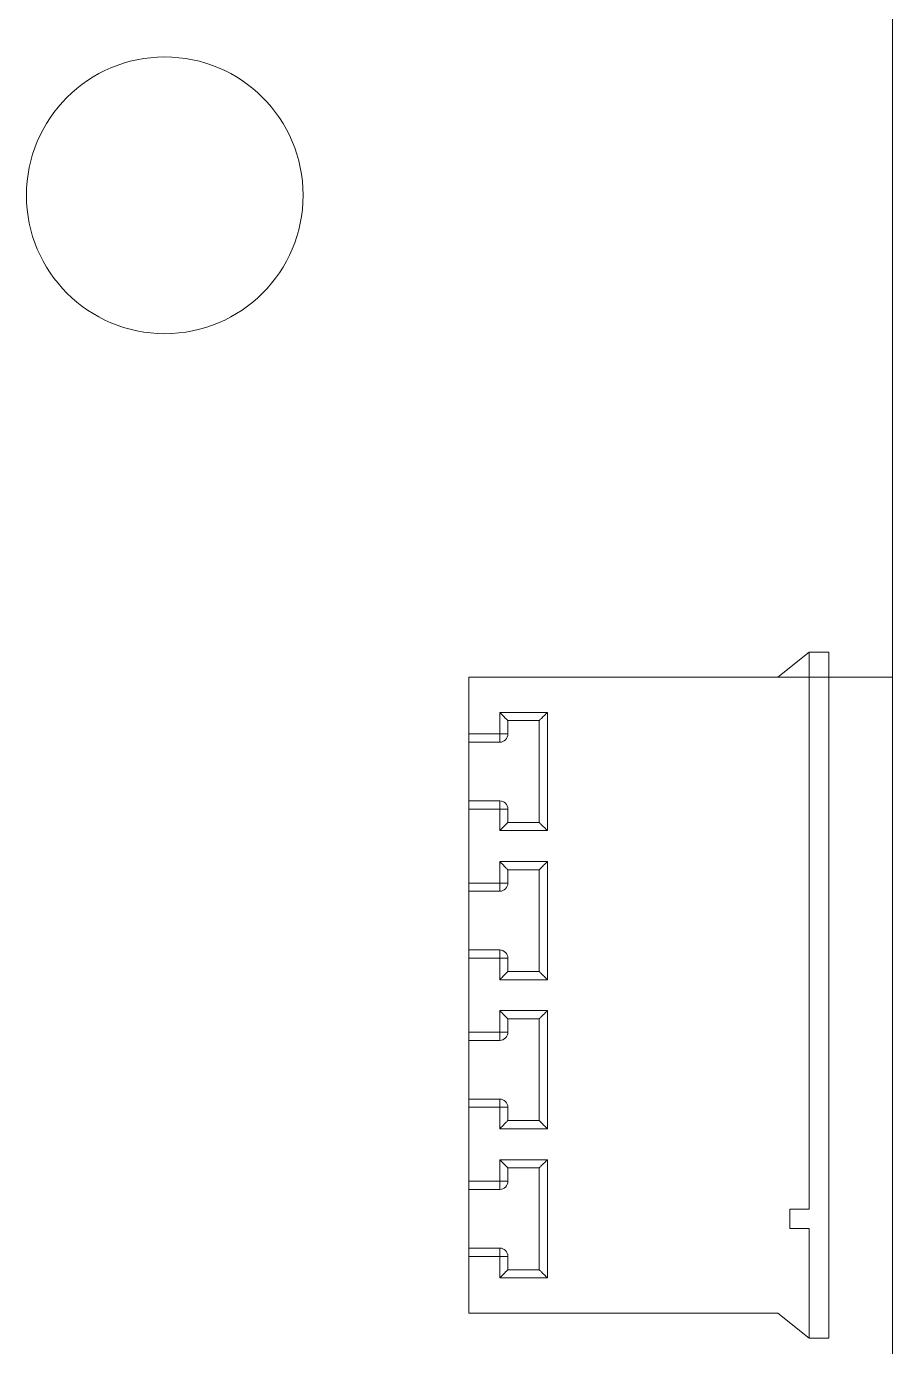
# Model space of a CAD drawing. Header units: millimetres. Extents: x 29 to 3003, y -283 to 1331.
# Drawn here: x 1823.8 to 1845.71, y 1225.27 to 1258.66 of the extents above; entities that cross this region are included whole.
import ezdxf

# ---------------------------------------------------------------- set-up
doc = ezdxf.new("R2010")
doc.units = ezdxf.units.MM
doc.layers.get('0').update_dxf_attribs({"lineweight": 9})

msp = doc.modelspace()

# ---------------------------------------------------------------- linework, layer by layer
for p, q in [((1845.711, 1275.98), (1845.711, 1104.53)), ((1845.711, 1242.2), (1834.991, 1242.2)), ((1834.991, 1240.556), (1834.991, 1242.2)), ((1834.991, 1239.071), (1834.991, 1240.556)), ((1834.991, 1236.784), (1834.991, 1239.071)), ((1834.991, 1235.299), (1834.991, 1236.784)), ((1834.991, 1233.012), (1834.991, 1235.299)), ((1834.991, 1231.527), (1834.991, 1233.012)), ((1834.991, 1229.241), (1834.991, 1231.527)), ((1834.991, 1227.756), (1834.991, 1229.241)), ((1834.991, 1226.112), (1834.991, 1227.756))]:
    msp.add_line(p, q)
at = {"color": 7, "linetype": 'Continuous'}
for p, q in [((1842.812, 1242.2), (1843.604, 1242.833)), ((1843.604, 1242.833), (1843.604, 1228.746)), ((1843.604, 1242.833), (1844.099, 1242.833)), ((1844.099, 1242.833), (1844.099, 1225.479)), ((1842.812, 1242.2), (1834.991, 1242.2)), ((1835.773, 1240.556), (1835.773, 1241.309)), ((1835.773, 1241.309), (1836.981, 1241.309)), ((1835.981, 1240.764), (1835.981, 1241.101)), ((1835.981, 1241.101), (1836.773, 1241.101)), ((1836.773, 1241.101), (1836.773, 1238.527)), ((1836.981, 1241.309), (1836.981, 1238.319)), ((1834.991, 1240.764), (1835.981, 1240.764)), ((1834.991, 1240.556), (1835.773, 1240.556)), ((1835.773, 1239.071), (1834.991, 1239.071)), ((1835.773, 1238.319), (1835.773, 1239.071)), ((1835.981, 1238.863), (1834.991, 1238.863)), ((1835.981, 1238.527), (1835.981, 1238.863)), ((1836.773, 1238.527), (1835.981, 1238.527)), ((1836.981, 1238.319), (1835.773, 1238.319)), ((1835.773, 1237.537), (1836.981, 1237.537)), ((1835.773, 1236.784), (1835.773, 1237.537)), ((1836.981, 1237.537), (1836.981, 1234.547)), ((1835.981, 1237.329), (1836.773, 1237.329)), ((1835.981, 1236.992), (1835.981, 1237.329)), ((1836.773, 1237.329), (1836.773, 1234.755)), ((1834.991, 1236.992), (1835.981, 1236.992)), ((1834.991, 1236.784), (1835.773, 1236.784)), ((1835.773, 1235.299), (1834.991, 1235.299)), ((1835.981, 1235.091), (1834.991, 1235.091)), ((1835.773, 1234.547), (1835.773, 1235.299)), ((1835.981, 1234.755), (1835.981, 1235.091)), ((1836.773, 1234.755), (1835.981, 1234.755)), ((1836.981, 1234.547), (1835.773, 1234.547)), ((1835.773, 1233.765), (1836.981, 1233.765)), ((1835.773, 1233.012), (1835.773, 1233.765)), ((1836.981, 1233.765), (1836.981, 1230.775)), ((1835.981, 1233.557), (1836.773, 1233.557)), ((1835.981, 1233.22), (1835.981, 1233.557)), ((1836.773, 1233.557), (1836.773, 1230.983)), ((1834.991, 1233.22), (1835.981, 1233.22)), ((1834.991, 1233.012), (1835.773, 1233.012)), ((1835.773, 1231.527), (1834.991, 1231.527)), ((1835.773, 1230.775), (1835.773, 1231.527)), ((1835.981, 1231.32), (1834.991, 1231.32)), ((1835.981, 1230.983), (1835.981, 1231.32)), ((1836.981, 1230.775), (1835.773, 1230.775)), ((1836.773, 1230.983), (1835.981, 1230.983)), ((1835.773, 1229.993), (1836.981, 1229.993)), ((1835.773, 1229.241), (1835.773, 1229.993)), ((1835.981, 1229.785), (1836.773, 1229.785)), ((1835.981, 1229.448), (1835.981, 1229.785)), ((1836.773, 1229.785), (1836.773, 1227.211)), ((1836.981, 1229.993), (1836.981, 1227.003)), ((1834.991, 1229.448), (1835.981, 1229.448)), ((1834.991, 1229.241), (1835.773, 1229.241)), ((1843.604, 1228.746), (1843.109, 1228.746)), ((1843.109, 1228.746), (1843.109, 1228.251)), ((1843.109, 1228.251), (1843.604, 1228.251)), ((1843.604, 1228.251), (1843.604, 1225.479)), ((1835.773, 1227.756), (1834.991, 1227.756)), ((1835.773, 1227.003), (1835.773, 1227.756)), ((1835.981, 1227.548), (1834.991, 1227.548)), ((1835.981, 1227.211), (1835.981, 1227.548)), ((1836.773, 1227.211), (1835.981, 1227.211)), ((1836.981, 1227.003), (1835.773, 1227.003)), ((1842.812, 1226.112), (1834.991, 1226.112)), ((1843.604, 1225.479), (1842.812, 1226.112)), ((1844.099, 1225.479), (1843.604, 1225.479))]:
    msp.add_line(p, q, dxfattribs=at)
msp.add_circle((1827.301, 1254.39), 3.5)
for centre, start, end in [((1835.773, 1240.764), 270, 0), ((1835.773, 1238.863), 0, 90), ((1835.773, 1236.992), 270, 0), ((1835.773, 1235.091), 0, 90), ((1835.773, 1233.22), 270, 0), ((1835.773, 1231.32), 0, 90), ((1835.773, 1229.448), 270, 0), ((1835.773, 1227.548), 0, 90)]:
    msp.add_arc(centre, 0.208, start, end, dxfattribs=at)
for points, start_tangent, end_tangent in [([(1835.981, 1241.101), (1835.973, 1241.109), (1835.952, 1241.13), (1835.923, 1241.159), (1835.888, 1241.193), (1835.851, 1241.231), (1835.812, 1241.27), (1835.773, 1241.309)], (-0.63, 0.63), (-0.63, 0.63)), ([(1836.773, 1241.101), (1836.781, 1241.109), (1836.802, 1241.13), (1836.831, 1241.159), (1836.866, 1241.193), (1836.903, 1241.231), (1836.942, 1241.27), (1836.981, 1241.309)], (0.63, 0.63), (0.63, 0.63)), ([(1835.981, 1238.527), (1835.973, 1238.519), (1835.952, 1238.498), (1835.923, 1238.468), (1835.888, 1238.434), (1835.851, 1238.397), (1835.812, 1238.358), (1835.773, 1238.319)], (-0.63, -0.63), (-0.63, -0.63)), ([(1836.773, 1238.527), (1836.781, 1238.519), (1836.802, 1238.498), (1836.831, 1238.468), (1836.866, 1238.434), (1836.903, 1238.397), (1836.942, 1238.358), (1836.981, 1238.319)], (0.63, -0.63), (0.63, -0.63)), ([(1835.981, 1237.329), (1835.973, 1237.337), (1835.952, 1237.358), (1835.923, 1237.387), (1835.888, 1237.422), (1835.851, 1237.459), (1835.812, 1237.498), (1835.773, 1237.537)], (-0.63, 0.63), (-0.63, 0.63)), ([(1836.773, 1237.329), (1836.781, 1237.337), (1836.802, 1237.358), (1836.831, 1237.387), (1836.866, 1237.422), (1836.903, 1237.459), (1836.942, 1237.498), (1836.981, 1237.537)], (0.63, 0.63), (0.63, 0.63)), ([(1835.981, 1234.755), (1835.973, 1234.747), (1835.952, 1234.726), (1835.923, 1234.697), (1835.888, 1234.662), (1835.851, 1234.625), (1835.812, 1234.586), (1835.773, 1234.547)], (-0.63, -0.63), (-0.63, -0.63)), ([(1836.773, 1234.755), (1836.781, 1234.747), (1836.802, 1234.726), (1836.831, 1234.697), (1836.866, 1234.662), (1836.903, 1234.625), (1836.942, 1234.586), (1836.981, 1234.547)], (0.63, -0.63), (0.63, -0.63)), ([(1835.981, 1233.557), (1835.973, 1233.565), (1835.952, 1233.586), (1835.923, 1233.615), (1835.888, 1233.65), (1835.851, 1233.687), (1835.812, 1233.726), (1835.773, 1233.765)], (-0.63, 0.63), (-0.63, 0.63)), ([(1836.773, 1233.557), (1836.781, 1233.565), (1836.802, 1233.586), (1836.831, 1233.615), (1836.866, 1233.65), (1836.903, 1233.687), (1836.942, 1233.726), (1836.981, 1233.765)], (0.63, 0.63), (0.63, 0.63)), ([(1835.981, 1230.983), (1835.973, 1230.975), (1835.952, 1230.954), (1835.923, 1230.925), (1835.888, 1230.89), (1835.851, 1230.853), (1835.812, 1230.814), (1835.773, 1230.775)], (-0.63, -0.63), (-0.63, -0.63)), ([(1836.773, 1230.983), (1836.781, 1230.975), (1836.802, 1230.954), (1836.831, 1230.925), (1836.866, 1230.89), (1836.903, 1230.853), (1836.942, 1230.814), (1836.981, 1230.775)], (0.63, -0.63), (0.63, -0.63)), ([(1835.981, 1229.785), (1835.973, 1229.793), (1835.952, 1229.814), (1835.923, 1229.843), (1835.888, 1229.878), (1835.851, 1229.915), (1835.812, 1229.954), (1835.773, 1229.993)], (-0.63, 0.63), (-0.63, 0.63)), ([(1836.773, 1229.785), (1836.781, 1229.793), (1836.802, 1229.814), (1836.831, 1229.843), (1836.866, 1229.878), (1836.903, 1229.915), (1836.942, 1229.954), (1836.981, 1229.993)], (0.63, 0.63), (0.63, 0.63)), ([(1835.981, 1227.211), (1835.973, 1227.203), (1835.952, 1227.182), (1835.923, 1227.153), (1835.888, 1227.118), (1835.851, 1227.081), (1835.812, 1227.042), (1835.773, 1227.003)], (-0.63, -0.63), (-0.63, -0.63)), ([(1836.773, 1227.211), (1836.781, 1227.203), (1836.802, 1227.182), (1836.831, 1227.153), (1836.866, 1227.118), (1836.903, 1227.081), (1836.942, 1227.042), (1836.981, 1227.003)], (0.63, -0.63), (0.63, -0.63))]:
    msp.add_spline(points, degree=3, dxfattribs=dict(at, start_tangent=start_tangent, end_tangent=end_tangent))

doc.saveas('drawing.dxf')
